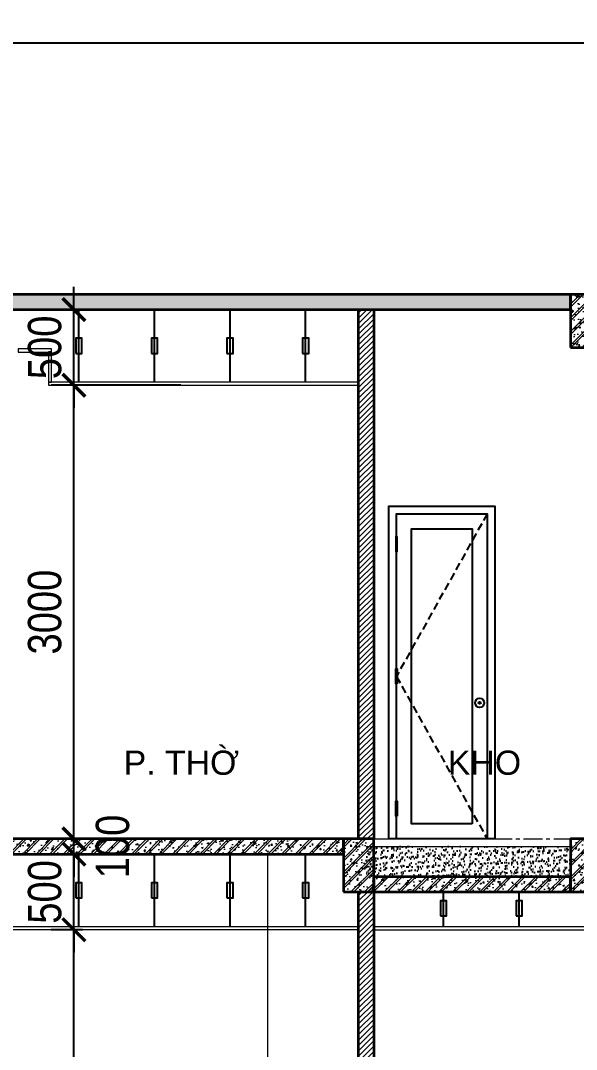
# Model space of a CAD drawing. Header units: inches. Extents: x 236662 to 497023, y -248575 to 81795.
# Drawn here: x 293684 to 297358, y -119251 to -112448 of the extents above; entities that cross this region are included whole.
import ezdxf

# ---------------------------------------------------------------- set-up
doc = ezdxf.new("R2010")
doc.units = ezdxf.units.IN
doc.header["$LTSCALE"] = 10
doc.header["$MEASUREMENT"] = 0
doc.linetypes.add('CENTER', pattern=[2, 1.25, -0.25, 0.25, -0.25])
doc.linetypes.add('HIDDEN', pattern=[0.375, 0.25, -0.125])
for name, color, linetype in [('01. HP_TEXT', 9, 'Continuous'), ('04. HP_CUA', 153, 'Continuous'), ('07. HP_KY HIEU', 43, 'Continuous'), ('08. HP_DIM', 118, 'Continuous'), ('hach', 7, 'Continuous')]:
    doc.layers.add(name, color=color, linetype=linetype)
for name, color, linetype, lineweight in [('02. HP_BE TONG', 1, 'Continuous', 35), ('03. HP_TUONG', 2, 'Continuous', 35), ('05. HP_TRUC', 251, 'CENTER', 5), ('06. HP_THAY 1', 134, 'Continuous', 15), ('06. HP_THAY 2', 147, 'Continuous', 13), ('09_HP_HATCH', 8, 'Continuous', 5)]:
    doc.layers.add(name, color=color, linetype=linetype, lineweight=lineweight)
doc.styles.add('TEXT (none)', font='Arial.ttf')
doc.styles.add('text2', font='VHELVCN.TTF')
doc.dimstyles.new('AL-100', dxfattribs={"dimtxt": 220, "dimasz": 150, "dimexe": 150, "dimexo": 150, "dimgap": 80, "dimtad": 1, "dimdec": 0, "dimzin": 9, "dimtxsty": 'text2', "dimblk": 'ARCHTICK', "dimcen": 1, "dimdle": 150, "dimclrd": 256, "dimclre": 256, "dimclrt": 7, "dimadec": 0, "dimazin": 0, "dimtfac": 1, "dimtdec": 0, "dimtix": 1, "dimtmove": 2, "dimatfit": 3, "dimldrblk": 'ARCHTICK', "dimfxl": 1, "dimtolj": 1, "dimtzin": 0, "dimlwd": -1, "dimlwe": -1, "dimarcsym": 0})

# ---------------------------------------------------------------- blocks, each defined once
blk = doc.blocks.new('_ArchTick')
at = {"color": 0, "linetype": 'ByBlock', "const_width": 0.15}
blk.add_lwpolyline([(-0.5, -0.5), (0.5, 0.5)], dxfattribs=at)
blk = doc.blocks.new('*D223')
at = {"layer": '08. HP_DIM', "transparency": 16777216}
for p, q in [((289733.9, -114409.3), (289733.9, -112448.3)), ((299796.8, -112598.3), (289583.9, -112598.3)), ((291718.5, -114259.3), (289583.9, -114259.3))]:
    blk.add_line(p, q, dxfattribs=at)
at = {"layer": 'Defpoints', "color": 0, "transparency": 16777216}
for p in [(289733.9, -112598.3), (299946.8, -112598.3, 4), (291868.5, -114259.3, 4)]:
    blk.add_point(p, dxfattribs=at)
at = {"layer": '08. HP_DIM', "transparency": 16777216, "xscale": 150, "yscale": 150, "zscale": 150}
for p, rotation in [((289733.9, -112598.3), 90), ((289733.9, -114259.3), 270)]:
    blk.add_blockref('_ArchTick', p, dxfattribs=dict(at, rotation=rotation))
at = {"layer": '08. HP_DIM', "color": 7, "transparency": 16777216, "insert": (289541.5, -113428.8), "char_height": 220, "attachment_point": 5, "rotation": 90, "style": 'text2'}
blk.add_mtext('\\A1;1661', dxfattribs=at)
blk = doc.blocks.new('*D316')
at = {"layer": '08. HP_DIM', "transparency": 16777216}
for p, q in [((294036.8, -121609.3), (294036.8, -118309.5)), ((294093.5, -118459.5), (293886.8, -118459.5)), ((294568.5, -121459.3), (293886.8, -121459.3))]:
    blk.add_line(p, q, dxfattribs=at)
at = {"layer": 'Defpoints', "color": 0, "transparency": 16777216}
for p in [(294036.8, -118459.5), (294243.5, -118459.5), (294718.5, -121459.3)]:
    blk.add_point(p, dxfattribs=at)
at = {"layer": '08. HP_DIM', "transparency": 16777216, "xscale": 150, "yscale": 150, "zscale": 150}
for p, rotation in [((294036.8, -118459.5), 90), ((294036.8, -121459.3), 270)]:
    blk.add_blockref('_ArchTick', p, dxfattribs=dict(at, rotation=rotation))
at = {"layer": '08. HP_DIM', "color": 7, "transparency": 16777216, "insert": (293844.4, -119959.4), "char_height": 220, "attachment_point": 5, "rotation": 90, "style": 'text2'}
blk.add_mtext('\\A1;3000', dxfattribs=at)
blk = doc.blocks.new('*D317')
at = {"layer": '08. HP_DIM', "transparency": 16777216}
for p, q in [((294036.8, -117959.3), (294036.8, -117809.3)), ((294568.5, -117959.3), (293886.8, -117959.3)), ((294036.8, -118459.5), (294036.8, -117959.3)), ((294093.5, -118459.5), (293886.8, -118459.5)), ((294036.8, -118459.5), (294036.8, -118609.5))]:
    blk.add_line(p, q, dxfattribs=at)
at = {"layer": 'Defpoints', "color": 0, "transparency": 16777216}
for p in [(294036.8, -117959.3), (294718.5, -117959.3), (294243.5, -118459.5)]:
    blk.add_point(p, dxfattribs=at)
at = {"layer": '08. HP_DIM', "transparency": 16777216, "xscale": 150, "yscale": 150, "zscale": 150}
for p, rotation in [((294036.8, -117959.3), 270), ((294036.8, -118459.5), 90)]:
    blk.add_blockref('_ArchTick', p, dxfattribs=dict(at, rotation=rotation))
at = {"layer": '08. HP_DIM', "color": 7, "transparency": 16777216, "insert": (293844.4, -118209.4), "char_height": 220, "attachment_point": 5, "rotation": 90, "style": 'text2'}
blk.add_mtext('\\A1;500', dxfattribs=at)
blk = doc.blocks.new('*D318')
at = {"layer": '08. HP_DIM', "transparency": 16777216}
for p, q in [((294036.8, -117859.3), (294036.8, -117709.3)), ((295268.5, -117859.3), (293886.8, -117859.3)), ((294036.8, -117959.3), (294036.8, -117859.3)), ((294568.5, -117959.3), (293886.8, -117959.3)), ((294036.8, -117959.3), (294036.8, -118109.3))]:
    blk.add_line(p, q, dxfattribs=at)
at = {"layer": 'Defpoints', "color": 0, "transparency": 16777216}
for p in [(294036.8, -117859.3), (295418.5, -117859.3), (294718.5, -117959.3)]:
    blk.add_point(p, dxfattribs=at)
at = {"layer": '08. HP_DIM', "transparency": 16777216, "xscale": 150, "yscale": 150, "zscale": 150}
for p, rotation in [((294036.8, -117859.3), 270), ((294036.8, -117959.3), 90)]:
    blk.add_blockref('_ArchTick', p, dxfattribs=dict(at, rotation=rotation))
at = {"layer": '08. HP_DIM', "color": 7, "transparency": 16777216, "insert": (294293.2, -117909.3), "char_height": 220, "attachment_point": 5, "rotation": 90, "style": 'text2'}
blk.add_mtext('\\A1;100', dxfattribs=at)
blk = doc.blocks.new('*D319')
at = {"layer": '08. HP_DIM', "transparency": 16777216}
for p, q in [((294036.8, -118009.3), (294036.8, -114709.3)), ((294743.5, -114859.3), (293886.8, -114859.3)), ((295268.5, -117859.3), (293886.8, -117859.3))]:
    blk.add_line(p, q, dxfattribs=at)
at = {"layer": 'Defpoints', "color": 0, "transparency": 16777216}
for p in [(294036.8, -114859.3), (294893.5, -114859.3), (295418.5, -117859.3)]:
    blk.add_point(p, dxfattribs=at)
at = {"layer": '08. HP_DIM', "transparency": 16777216, "xscale": 150, "yscale": 150, "zscale": 150}
for p, rotation in [((294036.8, -114859.3), 90), ((294036.8, -117859.3), 270)]:
    blk.add_blockref('_ArchTick', p, dxfattribs=dict(at, rotation=rotation))
at = {"layer": '08. HP_DIM', "color": 7, "transparency": 16777216, "insert": (293844.4, -116359.3), "char_height": 220, "attachment_point": 5, "rotation": 90, "style": 'text2'}
blk.add_mtext('\\A1;3000', dxfattribs=at)
blk = doc.blocks.new('*D320')
at = {"layer": '08. HP_DIM', "transparency": 16777216}
for p, q in [((294036.8, -114359), (294036.8, -114209)), ((294918.5, -114359), (293886.8, -114359)), ((294036.8, -114859.3), (294036.8, -114359)), ((294743.5, -114859.3), (293886.8, -114859.3)), ((294036.8, -114859.3), (294036.8, -115009.3))]:
    blk.add_line(p, q, dxfattribs=at)
at = {"layer": 'Defpoints', "color": 0, "transparency": 16777216}
for p in [(294036.8, -114359), (295068.5, -114359), (294893.5, -114859.3)]:
    blk.add_point(p, dxfattribs=at)
at = {"layer": '08. HP_DIM', "transparency": 16777216, "xscale": 150, "yscale": 150, "zscale": 150}
for p, rotation in [((294036.8, -114359), 270), ((294036.8, -114859.3), 90)]:
    blk.add_blockref('_ArchTick', p, dxfattribs=dict(at, rotation=rotation))
at = {"layer": '08. HP_DIM', "color": 7, "transparency": 16777216, "insert": (293844.4, -114609.1), "char_height": 220, "attachment_point": 5, "rotation": 90, "style": 'text2'}
blk.add_mtext('\\A1;500', dxfattribs=at)
blk = doc.blocks.new('ÁDASDASDWD')
at = {"layer": '09_HP_HATCH'}
h = blk.add_hatch(dxfattribs=at)
h.set_pattern_fill('CHAU-01', color=256, scale=15, pattern_type=2)
h.set_pattern_definition([(50, (-55376.965, -37444.2), (107.58903, -9.41282), [11.25, -123.75]), (355, (-55376.97, -37444.2), (-20.8127, 112.82882), [9, -99]), (100.4514, (-55368, -37444.99), (86.7764, 103.41593), [9.56103, -105.17132]), (46.1842, (-55376.97, -37414.2), (160.08616, -24.82785), [16.875, -185.625]), (96.6356, (-55363.62, -37416.27), (140.1994, 146.11768), [14.34154, -157.75695]), (351.1842, (-55376.97, -37414.2), (140.1993, 146.1178), [13.5, -148.5]), (21, (-55361.965, -37421.7), (89.53606, -60.39283), [11.25, -123.75]), (326, (-55361.97, -37421.7), (36.4973, 108.7725), [9, -99]), (71.4514, (-55354.5, -37426.73), (126.0334, 48.37957), [9.56103, -105.17132]), (37.5, (-55376.965, -37444.2), (1.823978, 49.934078), [0, -97.8, 0, -100.5, 0, -99.375]), (7.5, (-55376.965, -37444.2), (39.46043, 59.161757), [0, -57.3, 0, -95.55, 0, -37.875]), (327.5, (-55410.415, -37444.2), (80.073365, -3.38323), [0, -37.5, 0, -117, 0, -155.25]), (317.5, (-55425.415, -37444.2), (87.477925, 15.01575), [0, -48.75, 0, -77.7, 0, -110.25]), (45, (-55376.965, -37444.2), (-45.07806, 45.07806), []), (45, (-55376.965, -37425.827), (-45.07806, 45.07806), [])])
h.paths.add_polyline_path([(-100, -350), (100, -350), (100, 0), (-100, 0)])
at = {"layer": '02. HP_BE TONG'}
blk.add_lwpolyline([(-100, -350), (100, -350), (100, 0), (-100, 0)], close=True, dxfattribs=at)
blk = doc.blocks.new('*U310')
at = {"ltscale": 20}
h = blk.add_hatch(dxfattribs=at)
h.set_pattern_fill('_USER', color=8, scale=34, angle=32.99202, style=0, pattern_type=0)
h.set_pattern_definition([(180, (55, 2000), (2e-12, -34), [])])
h.paths.add_polyline_path([(55, 2000), (45, 2000), (45, 1900), (55, 1900)])
h = blk.add_hatch(dxfattribs=at)
h.set_pattern_fill('_USER', color=8, scale=34, angle=32.99202, style=0, pattern_type=0)
h.set_pattern_definition([(180, (55, 1025), (4e-12, 34), [])])
h.paths.add_polyline_path([(55, 1025), (45, 1025), (45, 1125), (55, 1125)])
h = blk.add_hatch(dxfattribs=at)
h.set_pattern_fill('_USER', color=8, scale=34, angle=32.99202, style=0, pattern_type=0)
h.set_pattern_definition([(180, (55, 150), (4e-12, 34), [])])
h.paths.add_polyline_path([(55, 150), (45, 150), (45, 250), (55, 250)])
for points in [[(50, 0), (0, 0), (0, 2200), (700, 2200), (700, 0), (650, 0)], [(50, 2000), (50, 2150), (650, 2150), (650, 0), (50, 0), (50, 150)], [(50, 1125), (50, 1900)], [(50, 250), (50, 1025)]]:
    blk.add_lwpolyline(points)
at = {"color": 8, "linetype": 'HIDDEN', "ltscale": 20}
blk.add_lwpolyline([(650, 2150), (50, 1075), (650, 0)], dxfattribs=at)
for points in [[(550, 100), (150, 100), (150, 2050), (550, 2050)], [(55, 2000), (45, 2000), (45, 1900), (55, 1900)], [(55, 1025), (45, 1025), (45, 1125), (55, 1125)], [(55, 150), (45, 150), (45, 250), (55, 250)]]:
    blk.add_lwpolyline(points, close=True)
for radius in [30, 7]:
    blk.add_circle((600, 900), radius)
blk = doc.blocks.new('MATCAT 1-1')
at = {"layer": '09_HP_HATCH'}
h = blk.add_hatch(dxfattribs=at)
h.set_pattern_fill('CHAU-01', color=256, scale=15, pattern_type=2)
h.set_pattern_definition([(50, (-151986.48, -63841.05), (107.589027, -9.41282), [11.25, -123.75]), (355, (-151986.48, -63841.05), (-20.8127, 112.82882), [9, -99]), (100.4514, (-151977.52, -63841.83), (86.77641, 103.41593), [9.56103, -105.17132]), (46.1842, (-151986.48, -63811.05), (160.08616, -24.82785), [16.875, -185.625]), (96.6356, (-151973.14, -63813.12), (140.1994, 146.11768), [14.34154, -157.75695]), (351.1842, (-151986.48, -63811.05), (140.1993, 146.11779), [13.5, -148.5]), (21, (-151971.48, -63818.55), (89.53606, -60.392834), [11.25, -123.75]), (326, (-151971.48, -63818.55), (36.4973, 108.77251), [9, -99]), (71.4514, (-151964.02, -63823.58), (126.033394, 48.379575), [9.56103, -105.17132]), (37.5, (-151986.483, -63841.05), (1.823978, 49.934078), [0, -97.8, 0, -100.5, 0, -99.375]), (7.5, (-151986.483, -63841.05), (39.46043, 59.161757), [0, -57.3, 0, -95.55, 0, -37.875]), (327.5, (-152019.933, -63841.05), (80.073365, -3.383231), [0, -37.5, 0, -117, 0, -155.25]), (317.5, (-152034.93, -63841.05), (87.477925, 15.015747), [0, -48.75, 0, -77.7, 0, -110.25]), (45, (-151986.483, -63841.05), (-45.078057, 45.078057), []), (45, (-151986.483, -63822.674), (-45.078057, 45.078057), [])])
h.paths.add_polyline_path([(-14800, 15100), (-14800, 15000), (-9600, 15000), (-9600, 15100)])
h = blk.add_hatch(dxfattribs=at)
h.set_pattern_fill('ANSI31', color=8, scale=200)
h.paths.add_polyline_path([(-10900, 15000), (-11000, 15000), (-11000, 11500), (-10900, 11500)])
h.paths.add_polyline_path([(-9400, 14750), (-9500, 14750), (-9500, 11500), (-9400, 11500)])
h = blk.add_hatch(dxfattribs=at)
h.set_pattern_fill('CHAU-01', color=256, scale=15, pattern_type=2)
h.set_pattern_definition([(50, (-151986.48, -67441.05), (107.589027, -9.41282), [11.25, -123.75]), (355, (-151986.48, -67441.05), (-20.8127, 112.82882), [9, -99]), (100.4514, (-151977.52, -67441.83), (86.77641, 103.41593), [9.56103, -105.17132]), (46.1842, (-151986.48, -67411.05), (160.08616, -24.82785), [16.875, -185.625]), (96.6356, (-151973.14, -67413.12), (140.1994, 146.11768), [14.34154, -157.75695]), (351.1842, (-151986.48, -67411.05), (140.1993, 146.11779), [13.5, -148.5]), (21, (-151971.48, -67418.55), (89.53606, -60.392834), [11.25, -123.75]), (326, (-151971.48, -67418.55), (36.4973, 108.77251), [9, -99]), (71.4514, (-151964.02, -67423.58), (126.033394, 48.379575), [9.56103, -105.17132]), (37.5, (-151986.483, -67441.05), (1.823978, 49.934078), [0, -97.8, 0, -100.5, 0, -99.375]), (7.5, (-151986.483, -67441.05), (39.46043, 59.161757), [0, -57.3, 0, -95.55, 0, -37.875]), (327.5, (-152019.933, -67441.05), (80.073365, -3.383231), [0, -37.5, 0, -117, 0, -155.25]), (317.5, (-152034.93, -67441.05), (87.477925, 15.015747), [0, -48.75, 0, -77.7, 0, -110.25]), (45, (-151986.483, -67441.05), (-45.078057, 45.078057), []), (45, (-151986.483, -67422.674), (-45.078057, 45.078057), [])])
h.paths.add_polyline_path([(-11100, 11400), (-11100, 11500), (-13400, 11500), (-13400, 11400)])
h = blk.add_hatch(dxfattribs=at)
h.set_pattern_fill('CHAU-01', color=256, scale=15, pattern_type=2)
h.set_pattern_definition([(50, (-150586.48, -67691.05), (107.589027, -9.41282), [11.25, -123.75]), (355, (-150586.48, -67691.05), (-20.8127, 112.82882), [9, -99]), (100.4514, (-150577.52, -67691.83), (86.77641, 103.41593), [9.56103, -105.17132]), (46.1842, (-150586.48, -67661.05), (160.08616, -24.82785), [16.875, -185.625]), (96.6356, (-150573.14, -67663.12), (140.1994, 146.11768), [14.34154, -157.75695]), (351.1842, (-150586.48, -67661.05), (140.1993, 146.11779), [13.5, -148.5]), (21, (-150571.48, -67668.55), (89.53606, -60.392834), [11.25, -123.75]), (326, (-150571.48, -67668.55), (36.4973, 108.77251), [9, -99]), (71.4514, (-150564.02, -67673.58), (126.033394, 48.379575), [9.56103, -105.17132]), (37.5, (-150586.483, -67691.05), (1.823978, 49.934078), [0, -97.8, 0, -100.5, 0, -99.375]), (7.5, (-150586.483, -67691.05), (39.46043, 59.161757), [0, -57.3, 0, -95.55, 0, -37.875]), (327.5, (-150619.933, -67691.05), (80.073365, -3.383231), [0, -37.5, 0, -117, 0, -155.25]), (317.5, (-150634.93, -67691.05), (87.477925, 15.015747), [0, -48.75, 0, -77.7, 0, -110.25]), (45, (-150586.483, -67691.05), (-45.078057, 45.078057), []), (45, (-150586.483, -67672.674), (-45.078057, 45.078057), [])])
h.paths.add_polyline_path([(-10900, 11250), (-10900, 11150), (-9600, 11150), (-9600, 11250)])
h = blk.add_hatch(dxfattribs=at)
h.set_pattern_fill('ANSI31', color=8, scale=200)
h.paths.add_polyline_path([(-10900, 11150), (-11000, 11150), (-11000, 7900), (-10900, 7900)])
h.paths.add_polyline_path([(-9400, 11150), (-9500, 11150), (-9500, 7900), (-9400, 7900)])
h.paths.add_polyline_path([(-10900, 7550), (-11000, 7550), (-11000, 4300), (-10900, 4300)])
h.paths.add_polyline_path([(-9400, 7600), (-9500, 7600), (-9500, 4300), (-9400, 4300)])
at = {"layer": 'hach'}
h = blk.add_hatch(dxfattribs=at)
h.set_pattern_fill('AR-SAND', color=8, scale=25, angle=45)
h.set_pattern_definition([(82.5, (-9400, 5139), (-35.17533, 32.94818), [0, -38, 0, -42.5, 0, -40.625]), (52.5, (-9400, 5139), (-18.60344, 81.1745), [0, -20.5, 0, -34.25, 0, -13.125]), (12.5, (-9421.744, 5117.256), (54.95073, 55.1508), [0, -12.5, 0, -45, 0, -58.75]), (2.5, (-9421.744, 5117.256), (37.62605, 68.6566), [0, -6.25, 0, -29.5, 0, -33.75])])
h.paths.add_polyline_path([(-9600, 11450), (-10950, 11450), (-10950, 11250), (-9600, 11250)])
at = {"layer": '02. HP_BE TONG'}
for points in [[(-14800, 15100), (-14800, 15000), (-9600, 15000), (-9600, 15100)], [(-10900, 11250), (-10900, 11150), (-9600, 11150), (-9600, 11250)]]:
    blk.add_lwpolyline(points, close=True, dxfattribs=at)
blk.add_lwpolyline([(-13400, 11500), (-13400, 11470), (-14800, 11470), (-14800, 11400), (-11100, 11400), (-11100, 11500), (-13400, 11500)], dxfattribs=at)
at = {"layer": '03. HP_TUONG'}
for points in [[(-11000, 15000), (-10900, 15000), (-10900, 11500), (-11000, 11500)], [(-11000, 11150), (-10900, 11150), (-10900, 7900), (-11000, 7900)]]:
    blk.add_lwpolyline(points, close=True, dxfattribs=at)
at = {"layer": '06. HP_THAY 1'}
blk.add_line((-11600, 7900), (-11600, 11400), dxfattribs=at)
at = {"layer": '06. HP_THAY 2'}
blk.add_line((-10950, 11450), (-9600, 11450), dxfattribs=at)
for points in [[(-13250, 14739.6), (-13250, 14719.6), (-13030, 14719.6), (-13030, 14739.6)], [(-13050, 14520), (-13030, 14520), (-13030, 14720), (-13050, 14720)], [(-13050, 14500), (-11000, 14500), (-11000, 14520), (-13050, 14520)], [(-10900, 10899.7), (-9500, 10899.7), (-9500, 10919.7), (-10900, 10919.7)]]:
    blk.add_lwpolyline(points, close=True, dxfattribs=at)
for points in [[(-11000, 10919.7), (-14350, 10919.7, 0.414214), (-14570, 10699.7), (-14570, 10619.7), (-14630, 10619.7), (-14630, 11019.7), (-14850, 11019.7)], [(-11000, 10899.7), (-14350, 10899.7, 0.414214), (-14550, 10699.7), (-14550, 10599.7), (-14650, 10599.7), (-14650, 10999.7), (-14850, 10999.7)]]:
    blk.add_lwpolyline(points, format="xyb", dxfattribs=at)
at = {"layer": '07. HP_KY HIEU'}
for p, q in [((-12850, 14520), (-12850, 15000.3)), ((-12350, 14520), (-12350, 15000.3)), ((-11850, 14520), (-11850, 15000.3)), ((-11350, 14520), (-11350, 15000.3)), ((-12850, 10919.7), (-12850, 11400)), ((-12350, 10919.7), (-12350, 11400)), ((-11850, 10919.7), (-11850, 11400)), ((-11350, 10919.7), (-11350, 11400)), ((-10439, 10919.7), (-10439, 11150)), ((-9939, 10919.7), (-9939, 11150))]:
    blk.add_line(p, q, dxfattribs=at)
for points in [[(-12870, 14710.1), (-12830, 14710.1), (-12830, 14810.1), (-12870, 14810.1)], [(-12370, 14710.1), (-12330, 14710.1), (-12330, 14810.1), (-12370, 14810.1)], [(-11870, 14710.1), (-11830, 14710.1), (-11830, 14810.1), (-11870, 14810.1)], [(-11370, 14710.1), (-11330, 14710.1), (-11330, 14810.1), (-11370, 14810.1)], [(-12870, 11109.9), (-12830, 11109.9), (-12830, 11209.9), (-12870, 11209.9)], [(-12370, 11109.9), (-12330, 11109.9), (-12330, 11209.9), (-12370, 11209.9)], [(-11870, 11109.9), (-11830, 11109.9), (-11830, 11209.9), (-11870, 11209.9)], [(-11370, 11109.9), (-11330, 11109.9), (-11330, 11209.9), (-11370, 11209.9)], [(-10459, 10991.9), (-10419, 10991.9), (-10419, 11091.9), (-10459, 11091.9)], [(-9959, 10991.9), (-9919, 10991.9), (-9919, 11091.9), (-9959, 11091.9)]]:
    blk.add_lwpolyline(points, close=True, dxfattribs=at)
at = {"layer": '04. HP_CUA'}
blk.add_blockref('*U310', (-10800, 11500), dxfattribs=at)
at = {"layer": '06. HP_THAY 1'}
for p in [(-9500, 15100), (-11000, 11500), (-9500, 11500)]:
    blk.add_blockref('ÁDASDASDWD', p, dxfattribs=at)
at = {"layer": '01. HP_TEXT', "style": 'TEXT (none)'}
for s, p in [('P. THỜ', (-12552.5, 11924.3)), ('KHO', (-10409.8, 11924.3))]:
    blk.add_text(s, height=159.88, dxfattribs=at).set_placement(p)

msp = doc.modelspace()

# ---------------------------------------------------------------- linework, layer by layer
at = {"layer": '05. HP_TRUC', "ltscale": 10}
for p, q in [((286808.2, -114259.3), (299230.1, -114259.3)), ((286808.2, -117859.3), (299230.1, -117859.3)), ((286808.2, -117859.3), (299230.1, -117859.3))]:
    msp.add_line(p, q, dxfattribs=at)

# ---------------------------------------------------------------- block references
msp.add_blockref('MATCAT 1-1', (306918.5, -129359.3))

# ---------------------------------------------------------------- dimensions: what is measured, and where the dimension line sits
at = {"layer": '08. HP_DIM'}
for base, p1, p2, picture, middle in [((289733.9, -112598.3, -4), (291868.5, -114259.3), (299946.8, -112598.3), '*D223', (289541.5, -113428.8, -4)), ((294036.8, -114359), (294893.5, -114859.3), (295068.5, -114359), '*D320', (293844.4, -114609.1)), ((294036.8, -114859.3), (295418.5, -117859.3), (294893.5, -114859.3), '*D319', (293844.4, -116359.3)), ((294036.8, -117959.3), (294243.5, -118459.5), (294718.5, -117959.3), '*D317', (293844.4, -118209.4)), ((294036.8, -118459.5), (294718.5, -121459.3), (294243.5, -118459.5), '*D316', (293844.4, -119959.4))]:
    dim = msp.add_linear_dim(base=base, p1=p1, p2=p2, angle=90, dimstyle='AL-100', dxfattribs=at)
    dim.commit()
    dim.dimension.update_dxf_attribs({"geometry": picture, "text_midpoint": middle})
dim = msp.add_linear_dim(base=(294036.8, -117859.3), p1=(294718.5, -117959.3), p2=(295418.5, -117859.3), angle=90, dimstyle='AL-100', dxfattribs=at)
dim.commit()
dim.dimension.update_dxf_attribs({"geometry": '*D318', "text_midpoint": (294293.2, -117909.3), "dimtype": 160})

doc.saveas('drawing.dxf')
